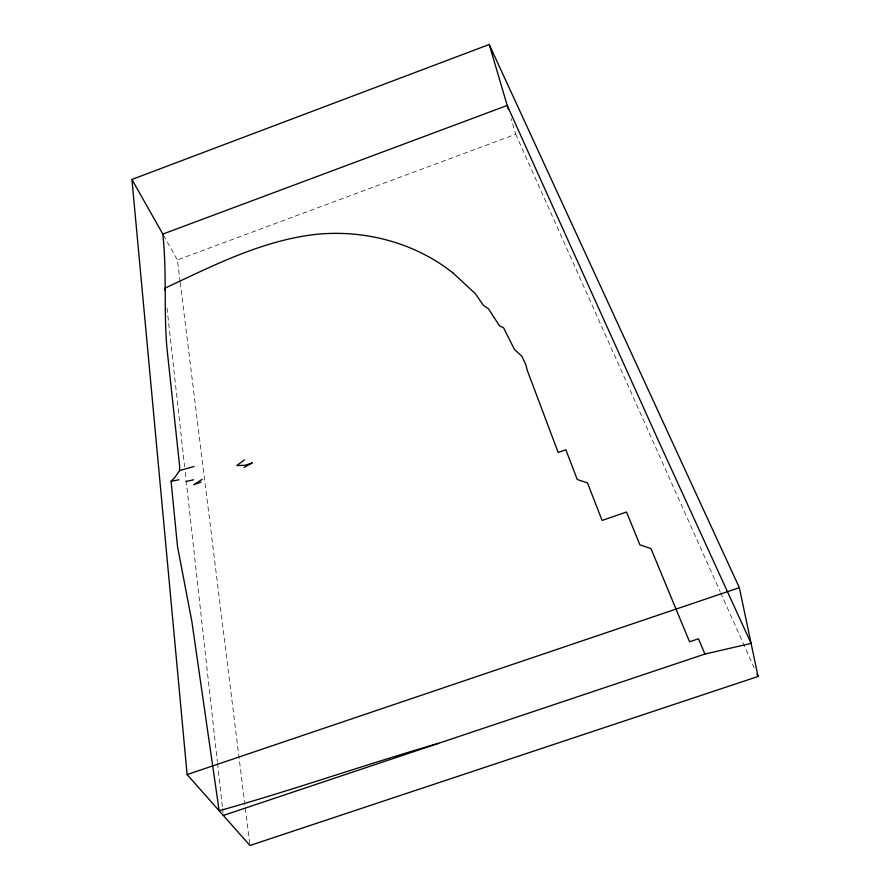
<?xml version="1.0" encoding="UTF-8"?>
<svg xmlns="http://www.w3.org/2000/svg" width="890" height="890" viewBox="0 0 890 890"><rect width="100%" height="100%" fill="white"/><g stroke="black" fill="none" stroke-linecap="round" stroke-linejoin="round"><path stroke-width="0.67" stroke-dasharray="4.45 3.34" d="M180.136 281.963L177.41 259.913L515.711 134.245L511.027 118.415M163.471 235.26L177.41 259.913M515.711 134.245L720.121 591.594M720.689 592.862L754.13 667.678M180.203 282.497L249.934 845.5M167.008 308.018L184.631 466.872M185.231 472.245L185.988 479.02M186.132 480.378L217.394 762.074M217.538 763.375L222.4 807.208M222.556 808.576L223.012 812.703"/><path stroke-width="1.33" d="M438.625 743.306C365.1 764.588 292.877 790.12 219.151 810.757L191.873 621.554L177.488 546.382L171.091 481.301L174.885 477.396L179.602 470.543L179.624 466.015L166.842 347.122C163.749 309.498 166.908 271.572 162.814 234.092L507.211 105.465L658.845 441.64L751.093 643.37L704.902 654.072L223.312 815.451M244.461 459.863L236.807 465.537L245.262 465.292L252.371 462.845L244.049 467.45M202.197 479.343L193.72 484.705L200.973 482.113M131.931 179.446L489.211 44.5L739.356 587.667L758.069 676.478L249.934 845.5L187.111 774.578L131.931 179.446L163.148 234.693M194.076 466.493L179.602 470.543M187.111 774.578L739.356 587.667M185.843 481.534L193.597 479.788M171.091 481.301L178.957 479.766M453.055 273.03C414.951 242.625 364.132 229.309 315.472 234.415C261.849 240.623 213.055 265.654 164.817 288.238L165.051 290.34M453.077 273.052L475.394 293.733L483.426 305.359L488.566 308.93L499.457 325.784L503.562 327.765L514.442 349.392L522.029 356.467L525.879 364.755L527.192 370.129L558.163 452.476L565.862 449.773L577.243 479.51L587.489 482.87L602.096 520.45L626.515 512.017L639.877 544.791L651.002 548.663L689.55 641.79L698.483 638.786L704.902 654.072M756.934 673.952L758.069 676.478M489.211 44.5L508.368 109.392"/></g></svg>
